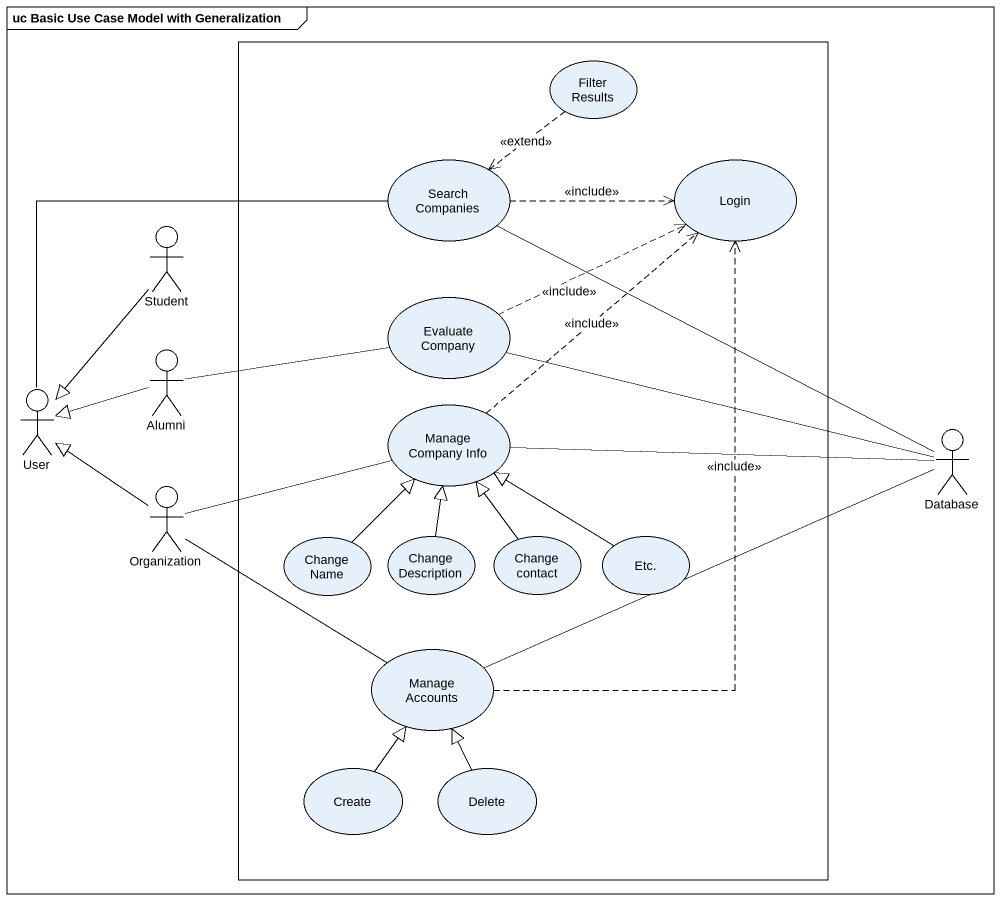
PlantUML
@startuml
mainframe uc Basic Use Case Model with Generalization
rectangle " " as rectangle1 {
  usecase "Filter Results" as Filter_Results
  usecase "Search Companies" as Search_Companies
  usecase Login
  usecase "Evaluate Company" as Evaluate_Company
  usecase "Manage Company Info" as Manage_Company_Info
  usecase "Change Name" as Change_Name
  usecase "Change Description" as Change_Description
  usecase "Change contact" as Change_contact
  usecase "Etc." as Etc
  usecase "Manage Accounts" as Manage_Accounts
  usecase "Create" as Create_
  usecase Delete
}
actor Student
actor Alumni
actor User
actor "Database" as Database_
actor Organization
Filter_Results ..> Search_Companies : <<extend>>
Search_Companies .right.> Login : <<include>>
Search_Companies -right- Database_
Student --|> User
Evaluate_Company .right.> Login : <<include>>
Evaluate_Company -right- Database_
Alumni -right- Evaluate_Company
Alumni -left-|> User
User -right- Search_Companies
Manage_Company_Info .up.> Login : <<include>>
Manage_Company_Info -right- Database_
Organization -up-|> User
Organization -right- Manage_Company_Info
Organization -right- Manage_Accounts
Change_Name -up-|> Manage_Company_Info
Change_Description -up-|> Manage_Company_Info
Change_contact -up-|> Manage_Company_Info
Etc -up-|> Manage_Company_Info
Manage_Accounts .up.> Login : <<include>>
Manage_Accounts -right- Database_
Create_ -up-|> Manage_Accounts
Delete -up-|> Manage_Accounts
@enduml
